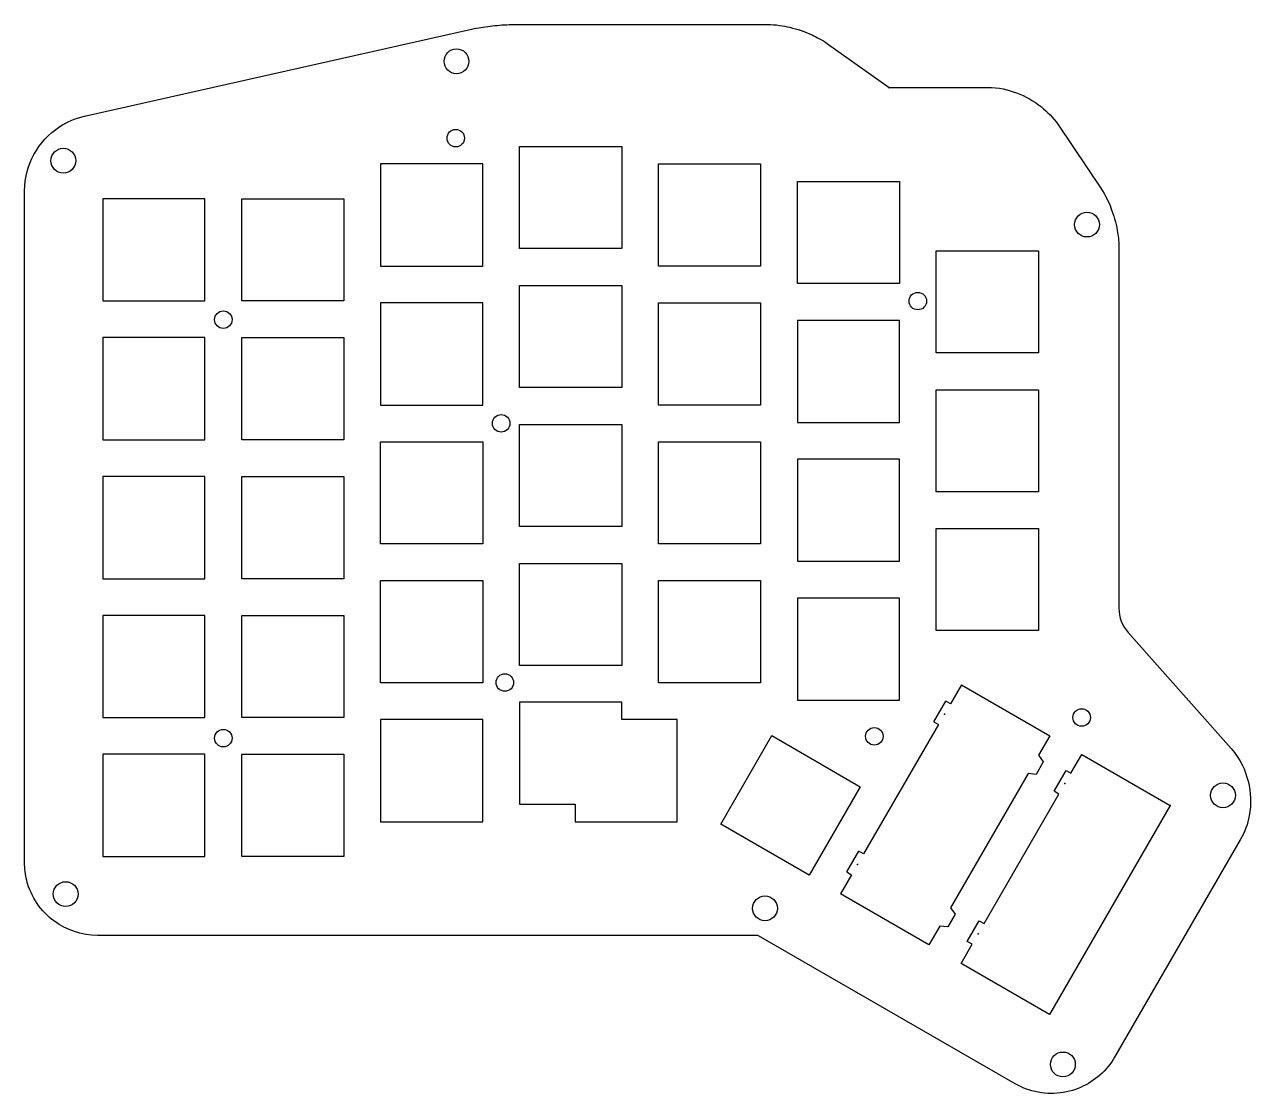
# Model space of a CAD drawing. Header units: millimetres. Extents: x 73 to 241, y -314 to -167.
import ezdxf

# ---------------------------------------------------------------- set-up
doc = ezdxf.new("R2010")
doc.units = ezdxf.units.MM
doc.layers.get('0').update_dxf_attribs({"linetype": 'CONTINUOUS'})

msp = doc.modelspace()

# ---------------------------------------------------------------- linework, layer by layer
for p, q in [((81.01, -179.67), (134.12, -167.72)), ((139.82, -167.09), (174.65, -167.09)), ((182.92, -169.73), (191.38, -175.71)), ((191.38, -175.71), (204.84, -175.71)), ((214.59, -180.9), (220.4, -189.53)), ((72.8, -282.01), (72.8, -189.91)), ((222.88, -197.65), (222.89, -247.14)), ((224.15, -250.46), (238.27, -266.38)), ((201.29, -257.65), (199.8, -260.25)), ((201.29, -257.65), (213.41, -264.66)), ((197.49, -262.72), (199.14, -259.87)), ((199.8, -260.25), (199.14, -259.87)), ((198.14, -263.1), (187.88, -280.85)), ((197.49, -262.72), (198.14, -263.1)), ((213.41, -264.66), (211.88, -267.31)), ((211.88, -267.31), (212.52, -268.21)), ((212.52, -268.21), (211.52, -269.94)), ((210.43, -269.83), (199.79, -288.22)), ((211.52, -269.94), (210.43, -269.83)), ((239.54, -278.92), (222.3, -308.7)), ((185.57, -283.32), (187.22, -280.47)), ((187.88, -280.85), (187.22, -280.47)), ((186.22, -283.7), (184.72, -286.3)), ((185.57, -283.32), (186.22, -283.7)), ((196.84, -293.31), (184.72, -286.3)), ((200.42, -289.11), (199.43, -290.84)), ((199.79, -288.22), (200.42, -289.11)), ((198.34, -290.73), (196.84, -293.31)), ((199.43, -290.84), (198.34, -290.73)), ((173.28, -292.01), (82.8, -292.01)), ((208.64, -312.36), (173.45, -292.06))]:
    msp.add_line(p, q)
for points in [[(140.69, -183.84), (154.7, -183.84), (154.7, -197.83), (140.69, -197.83)], [(135.65, -186.21), (121.64, -186.21), (121.64, -200.23), (135.65, -200.23)], [(173.75, -186.21), (173.75, -200.23), (159.74, -200.23), (159.74, -186.21)], [(192.8, -202.6), (178.79, -202.6), (178.79, -188.61), (192.8, -188.61)], [(83.54, -190.98), (83.54, -204.99), (97.55, -204.99), (97.55, -190.98)], [(116.6, -204.99), (102.59, -204.99), (102.59, -190.98), (116.6, -190.98)], [(197.84, -212.12), (197.84, -198.13), (211.85, -198.13), (211.85, -212.12)], [(140.69, -202.89), (154.7, -202.89), (154.7, -216.88), (140.69, -216.88)], [(121.64, -219.28), (135.65, -219.28), (135.65, -205.26), (121.64, -205.26)], [(159.74, -219.28), (159.74, -205.26), (173.75, -205.26), (173.75, -219.28)], [(192.8, -207.66), (178.79, -207.66), (178.79, -221.65), (192.8, -221.65)], [(83.54, -210.03), (83.54, -224.04), (97.55, -224.04), (97.55, -210.03)], [(116.6, -224.04), (102.59, -224.04), (102.59, -210.03), (116.6, -210.03)], [(197.84, -217.18), (211.85, -217.18), (211.85, -231.17), (197.84, -231.17)], [(140.69, -221.94), (154.7, -221.94), (154.7, -235.93), (140.69, -235.93)], [(135.65, -224.31), (135.65, -238.33), (121.64, -238.33), (121.64, -224.31)], [(159.74, -238.33), (159.74, -224.31), (173.75, -224.31), (173.75, -238.33)], [(192.8, -226.71), (178.79, -226.71), (178.79, -240.7), (192.8, -240.7)], [(83.54, -229.08), (83.54, -243.09), (97.55, -243.09), (97.55, -229.08)], [(102.59, -243.09), (102.59, -229.08), (116.6, -229.08), (116.6, -243.09)], [(211.85, -250.22), (197.84, -250.22), (197.84, -236.23), (211.85, -236.23)], [(154.7, -254.98), (140.69, -254.98), (140.69, -240.99), (154.7, -240.99)], [(121.64, -257.38), (121.64, -243.36), (135.65, -243.36), (135.65, -257.38)], [(173.75, -243.36), (173.75, -257.38), (159.74, -257.38), (159.74, -243.36)], [(178.79, -245.76), (178.79, -259.75), (192.8, -259.75), (192.8, -245.76)], [(83.54, -248.13), (83.54, -262.14), (97.55, -262.14), (97.55, -248.13)], [(102.59, -248.13), (116.6, -248.13), (116.6, -262.14), (102.59, -262.14)], [(148.31, -276.43), (162.32, -276.43), (162.32, -262.41), (154.7, -262.41), (154.7, -260.04), (140.69, -260.04), (140.69, -274.03), (148.31, -274.03)], [(121.64, -262.41), (121.64, -276.43), (135.65, -276.43), (135.65, -262.41)], [(175.28, -264.62), (187.41, -271.62), (180.4, -283.75), (168.29, -276.74)], [(83.54, -267.18), (83.54, -281.19), (97.55, -281.19), (97.55, -267.18)], [(116.6, -281.19), (102.59, -281.19), (102.59, -267.18), (116.6, -267.18)], [(213.99, -272.25), (215.64, -269.39), (216.3, -269.77), (217.79, -267.19), (229.91, -274.19), (213.36, -302.85), (201.24, -295.85), (202.75, -293.24), (202.09, -292.86), (203.74, -290), (204.4, -290.38), (214.65, -272.63)]]:
    msp.add_lwpolyline(points, close=True)
for centre, radius in [((132.04, -172.13), 1.7), ((131.94, -182.67), 1.2), ((78.12, -185.77), 1.7), ((218.51, -194.53), 1.7), ((195.31, -205.02), 1.2), ((100.07, -207.56), 1.2), ((138.17, -221.78), 1.2), ((138.67, -257.34), 1.2), ((217.78, -262.13), 1.2), ((100.06, -264.96), 1.2), ((189.35, -264.71), 1.2), ((237.16, -272.8), 1.7), ((78.44, -286.35), 1.7), ((174.35, -288.31), 1.7), ((215.21, -309.71), 1.7)]:
    msp.add_circle(centre, radius)
msp.add_arc((227.89, -247.14), 5, 180.001, 221.5833)
for points, knots in [([(134.12, -167.72), (134.12, -167.72), (134.12, -167.72), (134.13, -167.72), (135.02, -167.52), (135.81, -167.41), (136.65, -167.31), (137.51, -167.2), (138.37, -167.13), (139.27, -167.1), (139.45, -167.1), (139.63, -167.09), (139.82, -167.09)], [-0.001288, -0.001288, -0.001288, -0.001288, 0, 0, 0, 0.445326, 0.445326, 0.445326, 0.907133, 0.907133, 0.907133, 1, 1, 1, 1]), ([(174.65, -167.09), (175.89, -167.09), (176.84, -167.26), (177.75, -167.47), (178.81, -167.72), (179.79, -168.05), (180.82, -168.52), (181.48, -168.83), (182.15, -169.18), (182.91, -169.72)], [0, 0, 0, 0, 0.3431264, 0.3431264, 0.3431264, 0.7427224, 0.7427224, 0.7427224, 0.9989449, 0.9989449, 0.9989449, 0.9989449]), ([(204.84, -175.71), (206.45, -175.71), (207.71, -176.04), (208.84, -176.46), (210.09, -176.93), (211.19, -177.55), (212.27, -178.4), (213.06, -179.04), (213.85, -179.8), (214.59, -180.9)], [0, 0, 0, 0, 0.342212, 0.342212, 0.342212, 0.720157, 0.720157, 0.720157, 1, 1, 1, 1]), ([(72.8, -189.91), (72.8, -188), (73.32, -186.33), (74.09, -184.93), (74.93, -183.38), (76.09, -182.1), (77.64, -181.09), (78.59, -180.47), (79.72, -179.95), (81.01, -179.67)], [0, 0, 0, 0, 0.357372, 0.357372, 0.357372, 0.754028, 0.754028, 0.754028, 1, 1, 1, 1]), ([(220.4, -189.53), (220.4, -189.53), (220.41, -189.53), (220.41, -189.53), (221.08, -190.54), (221.47, -191.39), (221.8, -192.25), (222.19, -193.25), (222.47, -194.23), (222.67, -195.33), (222.79, -196.02), (222.88, -196.75), (222.88, -197.65)], [-0.002185, -0.002185, -0.002185, -0.002185, 0, 0, 0, 0.345214, 0.345214, 0.345214, 0.74612, 0.74612, 0.74612, 1, 1, 1, 1]), ([(238.27, -266.38), (239.56, -267.83), (240.24, -269.37), (240.61, -270.86), (241, -272.42), (241.07, -273.97), (240.76, -275.62), (240.56, -276.69), (240.19, -277.8), (239.54, -278.92)], [0.0001622, 0.0001622, 0.0001622, 0.0001622, 0.3686759, 0.3686759, 0.3686759, 0.7527054, 0.7527054, 0.7527054, 1, 1, 1, 1]), ([(82.8, -292.01), (80.62, -292.01), (78.54, -291.28), (76.89, -290.08), (75.06, -288.73), (73.7, -286.79), (73.11, -284.49), (72.91, -283.69), (72.8, -282.86), (72.8, -282.01)], [0, 0, 0, 0, 0.399506, 0.399506, 0.399506, 0.845696, 0.845696, 0.845696, 1, 1, 1, 1]), ([(222.3, -308.7), (221.21, -310.58), (219.55, -312.01), (217.71, -312.83), (215.62, -313.76), (213.25, -313.97), (210.96, -313.33), (210.16, -313.11), (209.38, -312.78), (208.64, -312.36)], [0.000214, 0.000214, 0.000214, 0.000214, 0.3965448, 0.3965448, 0.3965448, 0.8438533, 0.8438533, 0.8438533, 1, 1, 1, 1])]:
    msp.add_open_spline(points, degree=3, knots=knots)
for points, degree in [([(182.91, -169.72), (182.92, -169.73)], 1), ([(191.33, -175.74), (191.38, -175.76)], 1), ([(173.45, -292.06), (173.4, -292.04), (173.33, -292.02), (173.28, -292.01)], 3)]:
    msp.add_open_spline(points, degree=degree)
for p in [(198.97, -261.67), (215.47, -271.2), (229.91, -274.19), (187.05, -282.27), (187.05, -282.27), (203.57, -291.81), (203.57, -291.81)]:
    msp.add_point(p)

doc.saveas('drawing.dxf')
